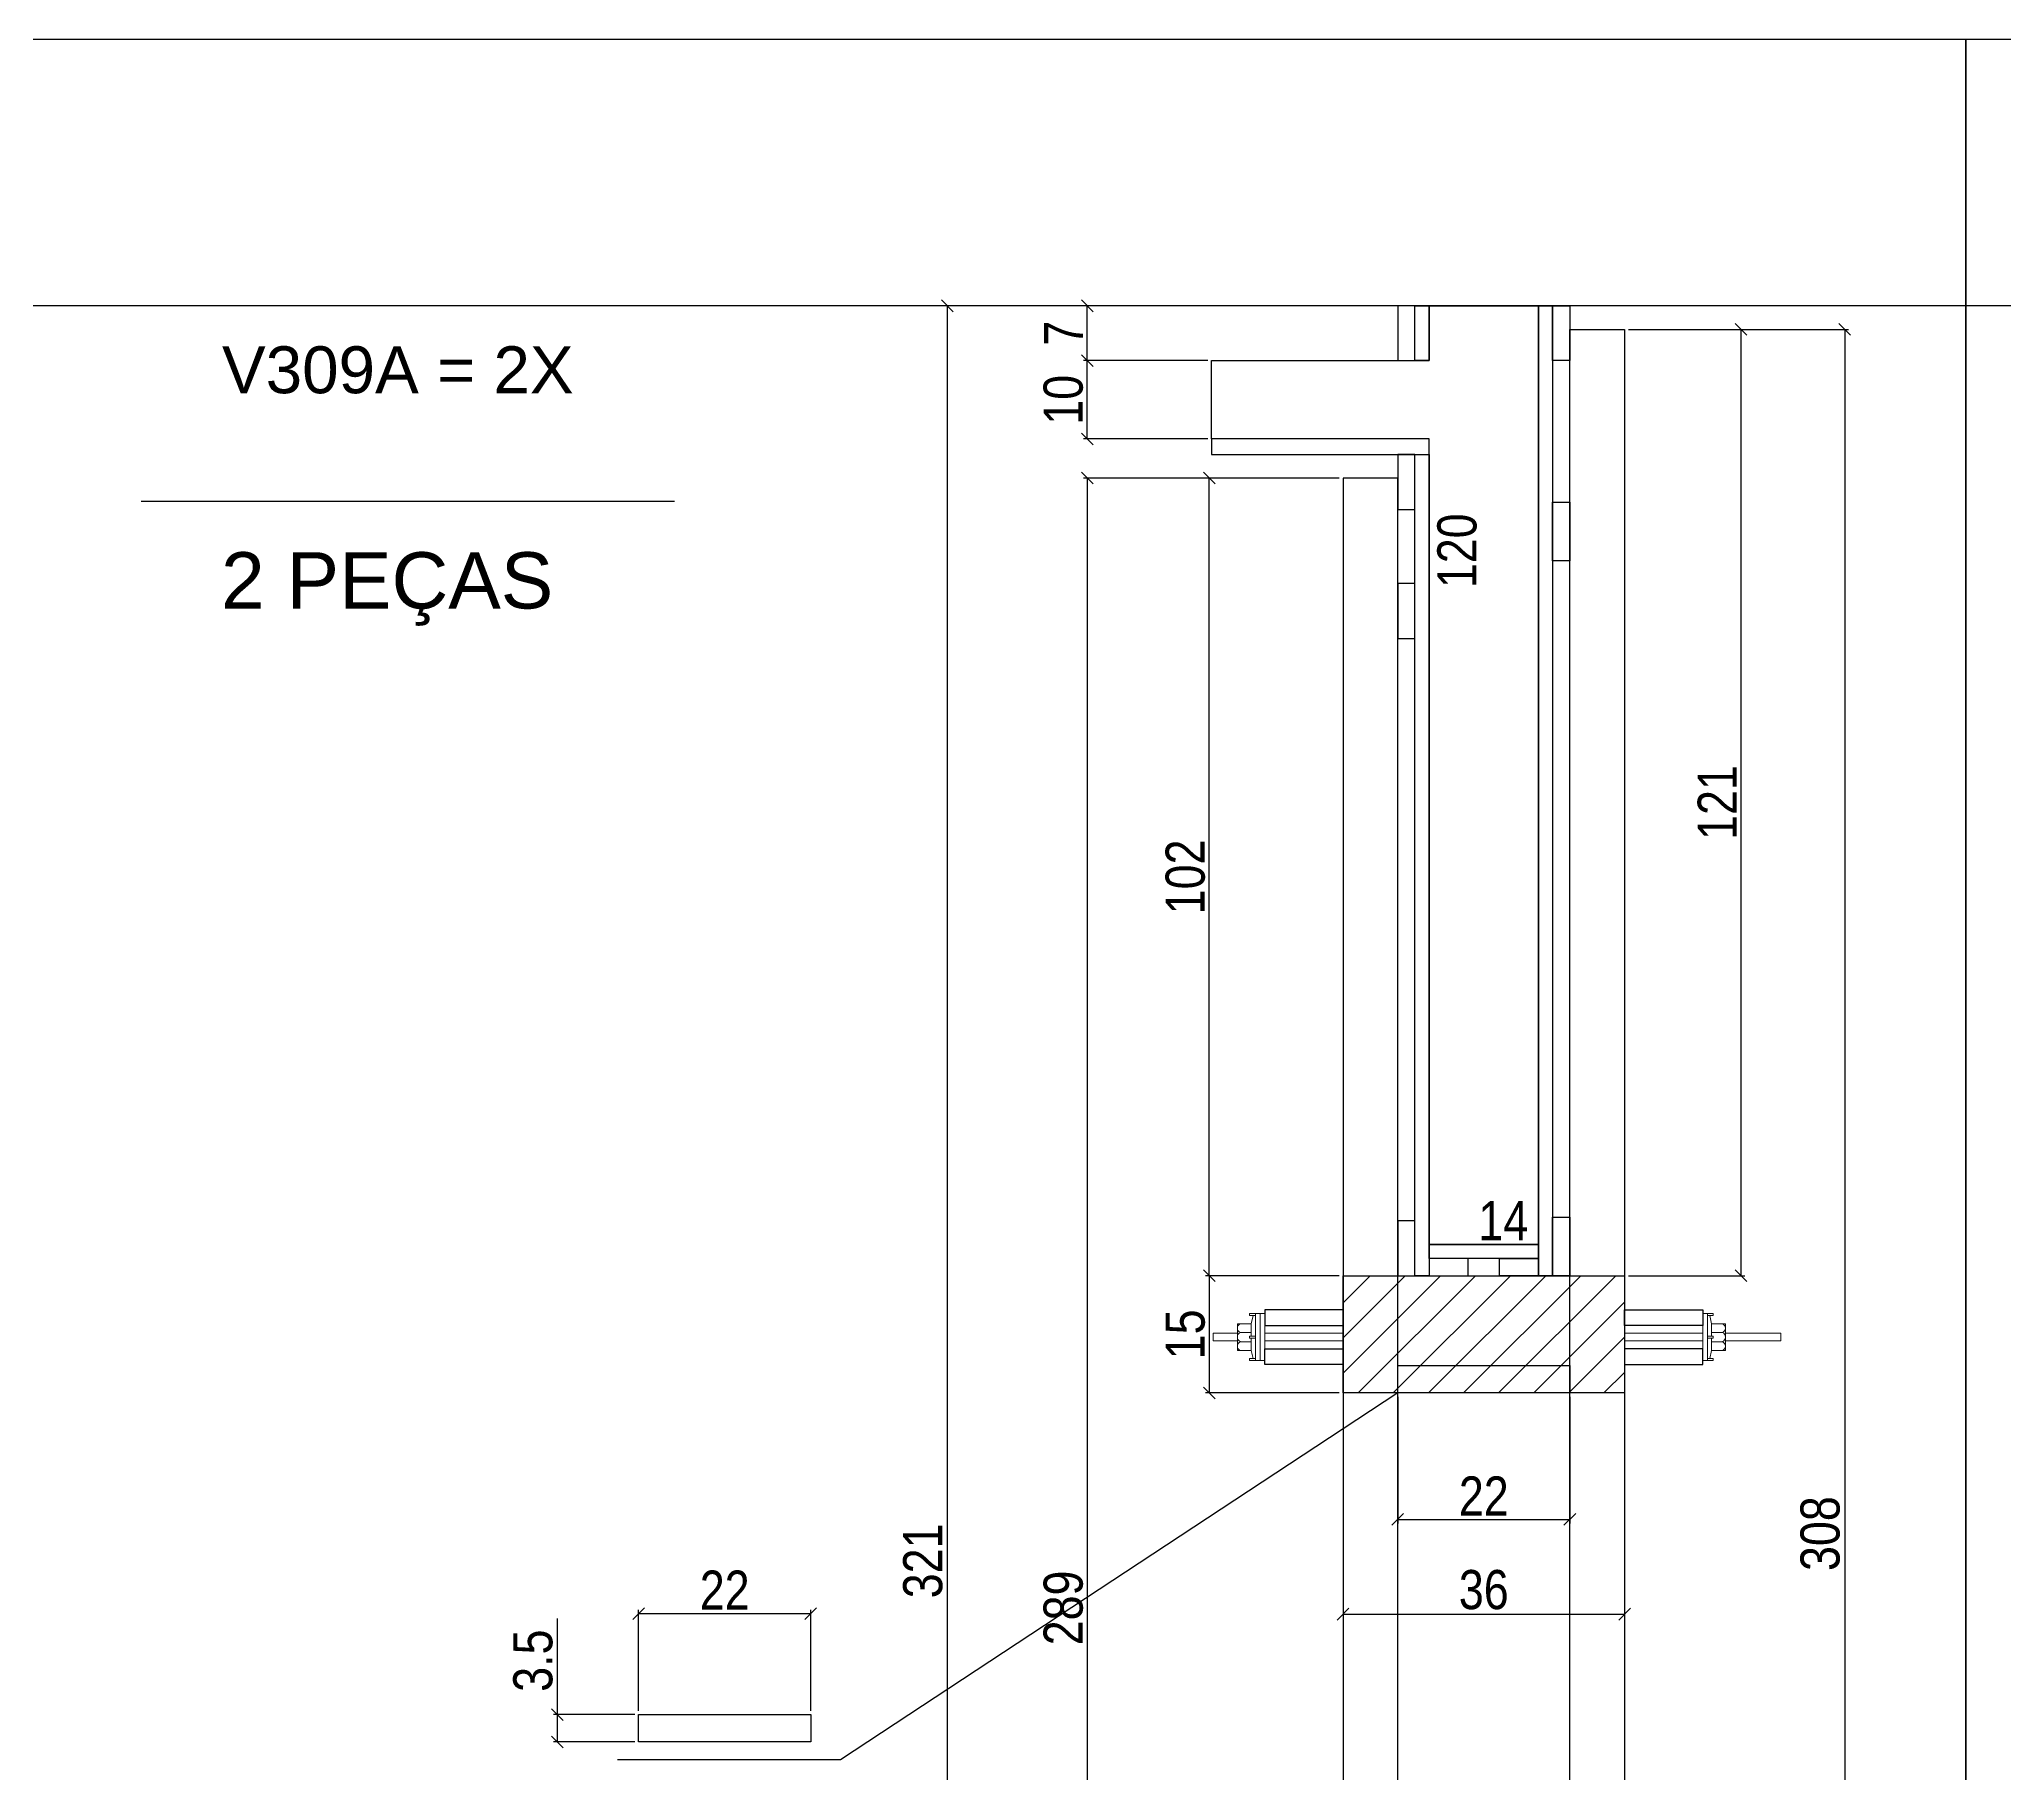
# Model space of a CAD drawing. Header units: millimetres. Extents: x -1501 to 2149, y 662 to 5627.
# Drawn here: x 43 to 546, y 3459 to 3902 of the extents above; entities that cross this region are included whole.
import ezdxf

# ---------------------------------------------------------------- set-up
doc = ezdxf.new("R2010")
doc.units = ezdxf.units.MM
for name, color, linetype in [('1', 1, 'Continuous'), ('COTA', 241, 'Continuous'), ('GARFOS OK', 3, 'Continuous'), ('Painéis', 200, 'Continuous'), ('SARR_3.5x7', 81, 'Continuous'), ('SARR_7x7', 40, 'Continuous'), ('TIRAS REESCORAMENTO', 252, 'Continuous'), ('VIGAS', 3, 'Continuous')]:
    doc.layers.add(name, color=color, linetype=linetype)
doc.layers.add('BARRA_ANCORAGEM', color=1, linetype='Continuous', lineweight=15)
doc.styles.add('COTA TECNICA 2X', font='techl___.ttf', dxfattribs={"height": 10})
doc.styles.add('R80-50', font='arial.ttf', dxfattribs={"height": 10})
doc.dimstyles.new('SECAO', dxfattribs={"dimscale": 0.333333, "dimtxt": 5, "dimasz": 9, "dimexe": 3, "dimexo": 3, "dimgap": 3, "dimtad": 1, "dimdec": 1, "dimlfac": 0.5, "dimzin": 12, "dimdsep": 46, "dimtxsty": 'COTA TECNICA 2X', "dimblk1": 'OBLIQUE', "dimblk2": 'OBLIQUE', "dimsah": 1, "dimcen": 0.9, "dimclrd": 4, "dimclre": 4, "dimclrt": 240, "dimadec": 1, "dimazin": 3, "dimtfac": 1, "dimtdec": 1, "dimtmove": 0, "dimatfit": 3, "dimfxl": 1, "dimtolj": 1, "dimtzin": 12, "dimarcsym": 0})

# ---------------------------------------------------------------- blocks, each defined once
blk = doc.blocks.new('_Oblique')
at = {"layer": '1', "color": 0, "lineweight": -2}
blk.add_line((-0.5, -0.5), (0.5, 0.5), dxfattribs=at)
blk = doc.blocks.new('*D469')
at = {"layer": 'COTA', "color": 4, "lineweight": -2, "transparency": 16777216}
for p, q in [((375.71, 3790.02), (310.31, 3790.02)), ((311.31, 3790.02), (311.31, 3212.07)), ((375.71, 3212.07), (310.31, 3212.07))]:
    blk.add_line(p, q, dxfattribs=at)
at = {"layer": 'Defpoints', "color": 0, "transparency": 16777216}
for p in [(376.71, 3790.02), (311.31, 3212.07), (376.71, 3212.07)]:
    blk.add_point(p, dxfattribs=at)
at = {"layer": 'COTA', "color": 4, "lineweight": -2, "transparency": 16777216, "xscale": 3, "yscale": 3, "zscale": 3}
for p, rotation in [((311.31, 3790.02), 90), ((311.31, 3212.07), 270)]:
    blk.add_blockref('_Oblique', p, dxfattribs=dict(at, rotation=rotation))
at = {"layer": 'COTA', "color": 240, "transparency": 16777216, "insert": (305.2, 3501.05), "char_height": 10, "attachment_point": 5, "rotation": 90, "style": 'COTA TECNICA 2X'}
blk.add_mtext('\\A1;289', dxfattribs=at)
blk = doc.blocks.new('*D475')
at = {"layer": 'COTA', "color": 4, "lineweight": -2, "transparency": 16777216}
for p, q in [((375.71, 3790.02), (341.51, 3790.02)), ((342.51, 3586.02), (342.51, 3790.02)), ((375.71, 3586.02), (341.51, 3586.02))]:
    blk.add_line(p, q, dxfattribs=at)
at = {"layer": 'Defpoints', "color": 0, "transparency": 16777216}
for p in [(342.51, 3790.02), (376.71, 3790.02), (376.71, 3586.02)]:
    blk.add_point(p, dxfattribs=at)
at = {"layer": 'COTA', "color": 4, "lineweight": -2, "transparency": 16777216, "xscale": 3, "yscale": 3, "zscale": 3}
for p, rotation in [((342.51, 3790.02), 90), ((342.51, 3586.02), 270)]:
    blk.add_blockref('_Oblique', p, dxfattribs=dict(at, rotation=rotation))
at = {"layer": 'COTA', "color": 240, "transparency": 16777216, "insert": (336.41, 3688.02), "char_height": 10, "attachment_point": 5, "rotation": 90, "style": 'COTA TECNICA 2X'}
blk.add_mtext('\\A1;102', dxfattribs=at)
blk = doc.blocks.new('*D443')
at = {"layer": 'COTA', "color": 4, "lineweight": -2, "transparency": 16777216}
for p, q in [((449.71, 3828.05), (479.47, 3828.05)), ((478.47, 3828.05), (478.47, 3586.02)), ((449.71, 3586.02), (479.47, 3586.02))]:
    blk.add_line(p, q, dxfattribs=at)
at = {"layer": 'Defpoints', "color": 0, "transparency": 16777216}
for p in [(448.71, 3828.05), (448.71, 3586.02), (478.47, 3586.02)]:
    blk.add_point(p, dxfattribs=at)
at = {"layer": 'COTA', "color": 4, "lineweight": -2, "transparency": 16777216, "xscale": 3, "yscale": 3, "zscale": 3}
for p, rotation in [((478.47, 3828.05), 90), ((478.47, 3586.02), 270)]:
    blk.add_blockref('_Oblique', p, dxfattribs=dict(at, rotation=rotation))
at = {"layer": 'COTA', "color": 240, "transparency": 16777216, "insert": (472.41, 3707.04), "char_height": 10, "attachment_point": 5, "rotation": 90, "style": 'COTA TECNICA 2X'}
blk.add_mtext('\\A1;121', dxfattribs=at)
blk = doc.blocks.new('*D444')
at = {"layer": 'COTA', "color": 4, "lineweight": -2, "transparency": 16777216}
for p, q in [((331.11, 3834.07), (274.51, 3834.07)), ((275.51, 3834.07), (275.51, 3192.07)), ((375.71, 3192.07), (274.51, 3192.07))]:
    blk.add_line(p, q, dxfattribs=at)
at = {"layer": 'Defpoints', "color": 0, "transparency": 16777216}
for p in [(332.11, 3834.07), (275.51, 3192.07), (376.71, 3192.07)]:
    blk.add_point(p, dxfattribs=at)
at = {"layer": 'COTA', "color": 4, "lineweight": -2, "transparency": 16777216, "xscale": 3, "yscale": 3, "zscale": 3}
for p, rotation in [((275.51, 3834.07), 90), ((275.51, 3192.07), 270)]:
    blk.add_blockref('_Oblique', p, dxfattribs=dict(at, rotation=rotation))
at = {"layer": 'COTA', "color": 240, "transparency": 16777216, "insert": (269.29, 3513.07), "char_height": 10, "attachment_point": 5, "rotation": 90, "style": 'COTA TECNICA 2X'}
blk.add_mtext('\\A1;321', dxfattribs=at)
blk = doc.blocks.new('*D446')
at = {"layer": 'Defpoints', "color": 0, "transparency": 16777216}
for p in [(412.01, 3834.07), (414.06, 3834.07), (411.99, 3594.02)]:
    blk.add_point(p, dxfattribs=at)
at = {"layer": 'COTA', "color": 240, "transparency": 16777216, "insert": (405.91, 3771.43), "char_height": 10, "attachment_point": 5, "rotation": 90, "style": 'COTA TECNICA 2X'}
blk.add_mtext('\\A1;120', dxfattribs=at)
blk = doc.blocks.new('*D447')
at = {"layer": 'Defpoints', "color": 0, "transparency": 16777216}
for p in [(398.71, 3594.02), (426.71, 3594.02), (426.71, 3594.02)]:
    blk.add_point(p, dxfattribs=at)
at = {"layer": 'COTA', "color": 240, "transparency": 16777216, "insert": (417.71, 3600.1), "char_height": 10, "attachment_point": 5, "style": 'COTA TECNICA 2X'}
blk.add_mtext('\\A1;14', dxfattribs=at)
blk = doc.blocks.new('*D449')
at = {"layer": 'COTA', "color": 4, "lineweight": -2, "transparency": 16777216}
for p, q in [((450.71, 3828.05), (506.01, 3828.05)), ((505.01, 3828.05), (505.01, 3212.07)), ((450.71, 3212.07), (506.01, 3212.07))]:
    blk.add_line(p, q, dxfattribs=at)
at = {"layer": 'Defpoints', "color": 0, "transparency": 16777216}
for p in [(449.71, 3828.05), (449.71, 3212.07), (505.01, 3212.07)]:
    blk.add_point(p, dxfattribs=at)
at = {"layer": 'COTA', "color": 4, "lineweight": -2, "transparency": 16777216, "xscale": 3, "yscale": 3, "zscale": 3}
for p, rotation in [((505.01, 3828.05), 90), ((505.01, 3212.07), 270)]:
    blk.add_blockref('_Oblique', p, dxfattribs=dict(at, rotation=rotation))
at = {"layer": 'COTA', "color": 240, "transparency": 16777216, "insert": (498.77, 3520.06), "char_height": 10, "attachment_point": 5, "rotation": 90, "style": 'COTA TECNICA 2X'}
blk.add_mtext('\\A1;308', dxfattribs=at)
blk = doc.blocks.new('*D450')
at = {"layer": 'COTA', "color": 4, "lineweight": -2, "transparency": 16777216}
for p, q in [((375.71, 3586.02), (341.51, 3586.02)), ((342.51, 3586.02), (342.51, 3556.02)), ((375.71, 3556.02), (341.51, 3556.02))]:
    blk.add_line(p, q, dxfattribs=at)
at = {"layer": 'Defpoints', "color": 0, "transparency": 16777216}
for p in [(376.71, 3586.02), (342.51, 3556.02), (376.71, 3556.02)]:
    blk.add_point(p, dxfattribs=at)
at = {"layer": 'COTA', "color": 4, "lineweight": -2, "transparency": 16777216, "xscale": 3, "yscale": 3, "zscale": 3}
for p, rotation in [((342.51, 3586.02), 90), ((342.51, 3556.02), 270)]:
    blk.add_blockref('_Oblique', p, dxfattribs=dict(at, rotation=rotation))
at = {"layer": 'COTA', "color": 240, "transparency": 16777216, "insert": (336.4, 3571.02), "char_height": 10, "attachment_point": 5, "rotation": 90, "style": 'COTA TECNICA 2X'}
blk.add_mtext('\\A1;15', dxfattribs=at)
blk = doc.blocks.new('A$C51C4441F')
at = {"layer": 'BARRA_ANCORAGEM'}
for p, q in [((-2.25, 3.4), (-1.79, 5.5)), ((-2.25, 3.4), (-5.81, 3.39)), ((-5.81, 3.39), (-5.81, -3.39)), ((-2.25, 1.2), (-5.02, 1.2)), ((-2.25, 3.4), (-2.25, 3.4)), ((-2.25, 3.4), (-2.25, 0.25)), ((-2.25, -3.4), (-5.81, -3.39)), ((-2.25, -1.2), (-5.02, -1.2)), ((-2.25, -0.25), (-2.25, -3.4)), ((-2.25, -3.4), (-1.79, -5.5))]:
    blk.add_line(p, q, dxfattribs=at)
for points in [[(-2.7, 6), (-1.2, 6), (-1.2, 5.5), (-2.7, 5.5)], [(-1.2, -6), (0, -6), (0, 6), (-1.2, 6)], [(-2.7, 0.25), (-1.2, 0.25), (-1.2, -0.25), (-2.7, -0.25)], [(-2.7, -6), (-1.2, -6), (-1.2, -5.5), (-2.7, -5.5)]]:
    blk.add_lwpolyline(points, close=True, dxfattribs=at)
for centre, radius, start, end in [((-4.66, 2.3), 1.15, 107.7845, 252.2718), ((-4.52, 0), 1.3, 112.648, 247.4083), ((-4.66, -2.3), 1.15, 107.7845, 252.2718)]:
    blk.add_arc(centre, radius, start, end, dxfattribs=at)
blk = doc.blocks.new('*D612')
at = {"layer": 'COTA', "color": 4, "lineweight": -2, "transparency": 16777216}
for p, q in [((390.71, 3555.02), (390.71, 3522.68)), ((434.71, 3555.02), (434.71, 3522.68)), ((390.71, 3523.68), (434.71, 3523.68))]:
    blk.add_line(p, q, dxfattribs=at)
at = {"layer": 'Defpoints', "color": 0, "transparency": 16777216}
for p in [(390.71, 3556.02), (434.71, 3556.02), (434.71, 3523.68)]:
    blk.add_point(p, dxfattribs=at)
at = {"layer": 'COTA', "color": 4, "lineweight": -2, "transparency": 16777216, "xscale": 3, "yscale": 3, "zscale": 3, "rotation": 180}
blk.add_blockref('_Oblique', (390.71, 3523.68), dxfattribs=at)
at = {"layer": 'COTA', "color": 4, "lineweight": -2, "transparency": 16777216, "xscale": 3, "yscale": 3, "zscale": 3}
blk.add_blockref('_Oblique', (434.71, 3523.68), dxfattribs=at)
at = {"layer": 'COTA', "color": 240, "transparency": 16777216, "insert": (412.71, 3529.68), "char_height": 10, "attachment_point": 5, "style": 'COTA TECNICA 2X'}
blk.add_mtext('\\A1;22', dxfattribs=at)
blk = doc.blocks.new('*D451')
at = {"layer": 'COTA', "color": 4, "lineweight": -2, "transparency": 16777216}
for p, q in [((175.8, 3473.76), (175.8, 3498.37)), ((195.58, 3473.76), (174.8, 3473.76)), ((175.8, 3466.76), (175.8, 3473.76)), ((195.58, 3466.76), (174.8, 3466.76))]:
    blk.add_line(p, q, dxfattribs=at)
at = {"layer": 'Defpoints', "color": 0, "transparency": 16777216}
for p in [(175.8, 3473.76), (196.58, 3473.76), (196.58, 3466.76)]:
    blk.add_point(p, dxfattribs=at)
at = {"layer": 'COTA', "color": 4, "lineweight": -2, "transparency": 16777216, "xscale": 3, "yscale": 3, "zscale": 3}
for p, rotation in [((175.8, 3473.76), 90), ((175.8, 3466.76), 270)]:
    blk.add_blockref('_Oblique', p, dxfattribs=dict(at, rotation=rotation))
at = {"layer": 'COTA', "color": 240, "transparency": 16777216, "insert": (169.58, 3487.56), "char_height": 10, "attachment_point": 5, "rotation": 90, "style": 'COTA TECNICA 2X'}
blk.add_mtext('\\A1;3.5', dxfattribs=at)
blk = doc.blocks.new('*D613')
at = {"layer": 'COTA', "color": 4, "lineweight": -2, "transparency": 16777216}
for p, q in [((196.58, 3474.76), (196.58, 3500.6)), ((196.58, 3499.6), (240.58, 3499.6)), ((240.58, 3474.76), (240.58, 3500.6))]:
    blk.add_line(p, q, dxfattribs=at)
at = {"layer": 'Defpoints', "color": 0, "transparency": 16777216}
for p in [(240.58, 3499.6), (196.58, 3473.76), (240.58, 3473.76)]:
    blk.add_point(p, dxfattribs=at)
at = {"layer": 'COTA', "color": 4, "lineweight": -2, "transparency": 16777216, "xscale": 3, "yscale": 3, "zscale": 3, "rotation": 180}
blk.add_blockref('_Oblique', (196.58, 3499.6), dxfattribs=at)
at = {"layer": 'COTA', "color": 4, "lineweight": -2, "transparency": 16777216, "xscale": 3, "yscale": 3, "zscale": 3}
blk.add_blockref('_Oblique', (240.58, 3499.6), dxfattribs=at)
at = {"layer": 'COTA', "color": 240, "transparency": 16777216, "insert": (218.58, 3505.6), "char_height": 10, "attachment_point": 5, "style": 'COTA TECNICA 2X'}
blk.add_mtext('\\A1;22', dxfattribs=at)
blk = doc.blocks.new('*D616')
at = {"layer": 'COTA', "color": 4, "lineweight": -2, "transparency": 16777216}
for p, q in [((376.71, 3555.02), (376.71, 3498.45)), ((448.71, 3555.02), (448.71, 3498.45)), ((376.71, 3499.45), (448.71, 3499.45))]:
    blk.add_line(p, q, dxfattribs=at)
at = {"layer": 'Defpoints', "color": 0, "transparency": 16777216}
for p in [(376.71, 3556.02), (448.71, 3556.02), (448.71, 3499.45)]:
    blk.add_point(p, dxfattribs=at)
at = {"layer": 'COTA', "color": 4, "lineweight": -2, "transparency": 16777216, "xscale": 3, "yscale": 3, "zscale": 3, "rotation": 180}
blk.add_blockref('_Oblique', (376.71, 3499.45), dxfattribs=at)
at = {"layer": 'COTA', "color": 4, "lineweight": -2, "transparency": 16777216, "xscale": 3, "yscale": 3, "zscale": 3}
blk.add_blockref('_Oblique', (448.71, 3499.45), dxfattribs=at)
at = {"layer": 'COTA', "color": 240, "transparency": 16777216, "insert": (412.71, 3505.67), "char_height": 10, "attachment_point": 5, "style": 'COTA TECNICA 2X'}
blk.add_mtext('\\A1;36', dxfattribs=at)
blk = doc.blocks.new('*D618')
at = {"layer": 'COTA', "color": 4, "lineweight": -2, "transparency": 16777216}
for p, q in [((342.11, 3820.07), (310.31, 3820.07)), ((311.31, 3800.02), (311.31, 3820.07)), ((342.11, 3800.02), (310.31, 3800.02))]:
    blk.add_line(p, q, dxfattribs=at)
at = {"layer": 'Defpoints', "color": 0, "transparency": 16777216}
for p in [(311.31, 3820.07), (343.11, 3820.07), (343.11, 3800.02)]:
    blk.add_point(p, dxfattribs=at)
at = {"layer": 'COTA', "color": 4, "lineweight": -2, "transparency": 16777216, "xscale": 3, "yscale": 3, "zscale": 3}
for p, rotation in [((311.31, 3820.07), 90), ((311.31, 3800.02), 270)]:
    blk.add_blockref('_Oblique', p, dxfattribs=dict(at, rotation=rotation))
at = {"layer": 'COTA', "color": 240, "transparency": 16777216, "insert": (305.2, 3810.05), "char_height": 10, "attachment_point": 5, "rotation": 90, "style": 'COTA TECNICA 2X'}
blk.add_mtext('\\A1;10', dxfattribs=at)
blk = doc.blocks.new('*D619')
at = {"layer": 'COTA', "color": 4, "lineweight": -2, "transparency": 16777216}
for p, q in [((342.11, 3834.07), (310.31, 3834.07)), ((311.31, 3820.07), (311.31, 3834.07)), ((342.11, 3820.07), (310.31, 3820.07))]:
    blk.add_line(p, q, dxfattribs=at)
at = {"layer": 'Defpoints', "color": 0, "transparency": 16777216}
for p in [(311.31, 3834.07), (343.11, 3834.07), (343.11, 3820.07)]:
    blk.add_point(p, dxfattribs=at)
at = {"layer": 'COTA', "color": 4, "lineweight": -2, "transparency": 16777216, "xscale": 3, "yscale": 3, "zscale": 3}
for p, rotation in [((311.31, 3834.07), 90), ((311.31, 3820.07), 270)]:
    blk.add_blockref('_Oblique', p, dxfattribs=dict(at, rotation=rotation))
at = {"layer": 'COTA', "color": 240, "transparency": 16777216, "insert": (305.23, 3827.07), "char_height": 10, "attachment_point": 5, "rotation": 90, "style": 'COTA TECNICA 2X'}
blk.add_mtext('\\A1;7', dxfattribs=at)

msp = doc.modelspace()

# ---------------------------------------------------------------- hatches: boundary and pattern name
at = {"layer": 'COTA'}
h = msp.add_hatch(dxfattribs=at)
h.set_pattern_fill('ANSI31', color=256, scale=2, style=0)
h.set_pattern_definition([(45, (-24238.2374, -209711.045), (-4.49012806, 4.49012806), [])])
h.paths.add_polyline_path([(448.71, 3556.02), (448.71, 3586.02), (376.71, 3586.02), (376.71, 3556.02)])

# ---------------------------------------------------------------- linework, layer by layer
at = {"layer": 'BARRA_ANCORAGEM'}
for points in [[(355.51, 3576.32), (356.71, 3576.32), (356.71, 3564.32), (355.51, 3564.32)], [(469.91, 3576.32), (468.71, 3576.32), (468.71, 3564.32), (469.91, 3564.32)], [(343.51, 3569.32), (349.7, 3569.32), (349.7, 3571.32), (343.51, 3571.32)], [(356.71, 3569.32), (376.71, 3569.32), (376.71, 3571.32), (356.71, 3571.32)], [(468.71, 3569.32), (448.71, 3569.32), (448.71, 3571.32), (468.71, 3571.32)], [(474.53, 3569.32), (488.71, 3569.32), (488.71, 3571.32), (474.53, 3571.32)]]:
    msp.add_lwpolyline(points, close=True, dxfattribs=at)
at = {"layer": 'COTA', "color": 1}
msp.add_line((36.51, 3834.17), (1035.5, 3834.17), dxfattribs=at)
at = {"layer": 'GARFOS OK', "color": 3}
for p, q in [((390.71, 3556.02), (248.18, 3462.23)), ((248.18, 3462.23), (191.16, 3462.23))]:
    msp.add_line(p, q, dxfattribs=at)
at = {"layer": 'Painéis'}
msp.add_lwpolyline([(448.71, 3556.02), (376.71, 3556.02), (376.71, 3586.02), (448.71, 3586.02)], close=True, dxfattribs=at)
at = {"layer": 'SARR_3.5x7', "linetype": 'Continuous'}
msp.add_lwpolyline([(196.58, 3473.76), (240.58, 3473.76), (240.58, 3466.76), (196.58, 3466.76)], close=True, dxfattribs=at)
at = {"layer": 'SARR_7x7', "linetype": 'Continuous'}
for points in [[(448.71, 3212.07), (434.71, 3212.07), (434.71, 3828.05), (448.71, 3828.05)], [(376.71, 3212.07), (390.71, 3212.07), (390.71, 3790.02), (376.71, 3790.02)], [(390.71, 3563.02), (434.71, 3563.02), (434.71, 3556.02), (390.71, 3556.02)]]:
    msp.add_lwpolyline(points, close=True, dxfattribs=at)
at = {"layer": 'TIRAS REESCORAMENTO', "linetype": 'ByBlock'}
for points in [[(343.11, 3800.02), (343.11, 3820.07), (398.71, 3820.07), (398.71, 3834.07), (426.71, 3834.07), (426.71, 3594.02), (398.71, 3594.02), (398.71, 3800.02)], [(390.71, 3820.07), (395.11, 3820.07), (395.11, 3834.07), (390.71, 3834.07)], [(395.11, 3834.07), (398.71, 3834.07), (398.71, 3820.07), (395.11, 3820.07)], [(430.31, 3834.07), (434.71, 3834.07), (434.71, 3820.07), (430.31, 3820.07)], [(398.71, 3796.02), (398.71, 3800.02), (343.11, 3800.02), (343.11, 3796.02)], [(390.71, 3782.02), (395.11, 3782.02), (395.11, 3796.02), (390.71, 3796.02)], [(395.11, 3796.02), (398.71, 3796.02), (398.71, 3586.02), (395.11, 3586.02)], [(430.31, 3783.86), (434.71, 3783.86), (434.71, 3768.86), (430.31, 3768.86)], [(390.71, 3749.02), (395.11, 3749.02), (395.11, 3763.02), (390.71, 3763.02)], [(390.71, 3586.02), (395.11, 3586.02), (395.11, 3600.02), (390.71, 3600.02)], [(430.31, 3601.02), (434.71, 3601.02), (434.71, 3586.02), (430.31, 3586.02)], [(426.71, 3590.42), (398.71, 3590.42), (398.71, 3594.02), (426.71, 3594.02)], [(408.68, 3586.02), (408.68, 3590.42), (398.71, 3590.42), (398.71, 3586.02)], [(416.75, 3586.02), (416.75, 3590.42), (426.71, 3590.42), (426.71, 3586.02)], [(356.71, 3573.32), (376.71, 3573.32), (376.71, 3577.32), (356.71, 3577.32)], [(468.71, 3573.32), (448.71, 3573.32), (448.71, 3577.32), (468.71, 3577.32)], [(356.71, 3567.32), (376.71, 3567.32), (376.71, 3563.32), (356.71, 3563.32)], [(468.71, 3567.32), (448.71, 3567.32), (448.71, 3563.32), (468.71, 3563.32)]]:
    msp.add_lwpolyline(points, close=True, dxfattribs=at)
msp.add_lwpolyline([(430.31, 3586.02), (426.71, 3586.02), (426.71, 3834.07), (430.31, 3834.07), (430.31, 3586.02)], dxfattribs=at)
at = {"layer": 'VIGAS', "color": 7}
msp.add_line((69.37, 3784.12), (205.74, 3784.12), dxfattribs=at)
at = {"layer": 'VIGAS'}
for points in [[(536.01, 3051.82), (36.51, 3051.82), (36.51, 3902.25), (536.01, 3902.25)], [(1035.5, 3051.82), (536.01, 3051.82), (536.01, 3902.25), (1035.5, 3902.25)]]:
    msp.add_lwpolyline(points, close=True, dxfattribs=at)

# ---------------------------------------------------------------- block references
at = {"layer": 'BARRA_ANCORAGEM', "xscale": -1, "rotation": 180}
msp.add_blockref('A$C51C4441F', (355.51, 3570.32), dxfattribs=at)
at = {"layer": 'BARRA_ANCORAGEM', "xscale": -1}
msp.add_blockref('A$C51C4441F', (468.71, 3570.32), dxfattribs=at)

# ---------------------------------------------------------------- texts
at = {"layer": 'VIGAS', "color": 7, "style": 'R80-50'}
msp.add_text('V309A = 2X', height=12, dxfattribs=at).set_placement((90.02, 3811.72))
at = {"layer": 'VIGAS', "color": 7, "insert": (89.77, 3771.06), "char_height": 14.4, "attachment_point": 1, "style": 'R80-50'}
msp.add_mtext_dynamic_manual_height_columns('2 PEÇAS', width=162.221, gutter_width=50, heights=[0], dxfattribs=at)

# ---------------------------------------------------------------- dimensions: what is measured, and where the dimension line sits
at = {"layer": 'COTA', "color": 3}
for base, p1, p2, picture, middle in [((275.51, 3192.07), (332.11, 3834.07), (376.71, 3192.07), '*D444', (269.29, 3513.07)), ((311.31, 3834.07), (343.11, 3820.07), (343.11, 3834.07), '*D619', (305.23, 3827.07)), ((478.47, 3586.02), (448.71, 3828.05), (448.71, 3586.02), '*D443', (472.41, 3707.04)), ((505.01, 3212.07), (449.71, 3828.05), (449.71, 3212.07), '*D449', (498.77, 3520.06)), ((311.31, 3820.07), (343.11, 3800.02), (343.11, 3820.07), '*D618', (305.2, 3810.05)), ((311.31, 3212.07), (376.71, 3790.02), (376.71, 3212.07), '*D469', (305.2, 3501.05)), ((342.51, 3790.02), (376.71, 3586.02), (376.71, 3790.02), '*D475', (336.41, 3688.02)), ((342.51, 3556.02), (376.71, 3586.02), (376.71, 3556.02), '*D450', (336.4, 3571.02)), ((175.8, 3473.76), (196.58, 3466.76), (196.58, 3473.76), '*D451', (169.58, 3487.56))]:
    dim = msp.add_linear_dim(base=base, p1=p1, p2=p2, angle=90, dimstyle='SECAO', dxfattribs=at)
    dim.commit()
    dim.dimension.update_dxf_attribs({"geometry": picture, "text_midpoint": middle})
dim = msp.add_linear_dim(base=(412.01, 3834.07), p1=(411.99, 3594.02), p2=(414.06, 3834.07), angle=90, dimstyle='SECAO', override={"dimse1": 1, "dimse2": 1, "dimsd1": 1, "dimsd2": 1}, dxfattribs=at)
dim.commit()
dim.dimension.update_dxf_attribs({"geometry": '*D446', "text_midpoint": (412.01, 3771.43), "dimtype": 160})
dim = msp.add_linear_dim(base=(426.71, 3594.02), p1=(398.71, 3594.02), p2=(426.71, 3594.02), dimstyle='SECAO', override={"dimse1": 1, "dimse2": 1, "dimsd1": 1, "dimsd2": 1}, dxfattribs=at)
dim.commit()
dim.dimension.update_dxf_attribs({"geometry": '*D447', "text_midpoint": (417.71, 3594.02), "dimtype": 160})
for base, p1, p2, picture, middle in [((448.71, 3499.45), (376.71, 3556.02), (448.71, 3556.02), '*D616', (412.71, 3505.67)), ((434.71, 3523.68), (390.71, 3556.02), (434.71, 3556.02), '*D612', (412.71, 3529.68)), ((240.58, 3499.6), (196.58, 3473.76), (240.58, 3473.76), '*D613', (218.58, 3505.6))]:
    dim = msp.add_linear_dim(base=base, p1=p1, p2=p2, dimstyle='SECAO', dxfattribs=at)
    dim.commit()
    dim.dimension.update_dxf_attribs({"geometry": picture, "text_midpoint": middle})

doc.saveas('drawing.dxf')
